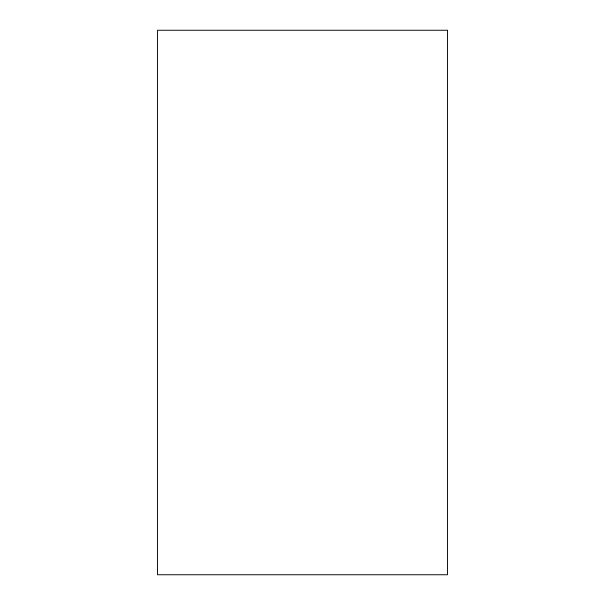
<?xml version="1.0" encoding="UTF-8"?>
<svg xmlns="http://www.w3.org/2000/svg" width="605" height="605" viewBox="0 0 605 605"><rect width="100%" height="100%" fill="white"/><g stroke="black" fill="none" stroke-linecap="round" stroke-linejoin="round"><path stroke-width="0.91" d="M447.466 30.25L157.534 30.25L157.534 574.75L447.466 574.75L447.466 30.25"/></g></svg>
